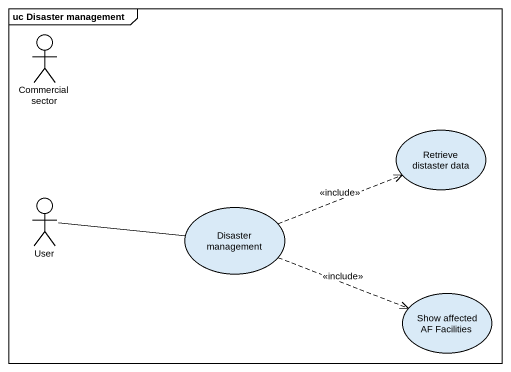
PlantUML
@startuml
mainframe uc Disaster management
actor "Commercial sector" as Commercial_sector
usecase "Retrieve distaster data" as Retrieve_distaster_data
actor User
usecase "Disaster management" as Disaster_management
usecase "Show affected AF Facilities" as Show_affected_AF_Facilities
User -right- Disaster_management
Disaster_management .right.> Retrieve_distaster_data : <<include>>
Disaster_management .right.> Show_affected_AF_Facilities : <<include>>
@enduml
